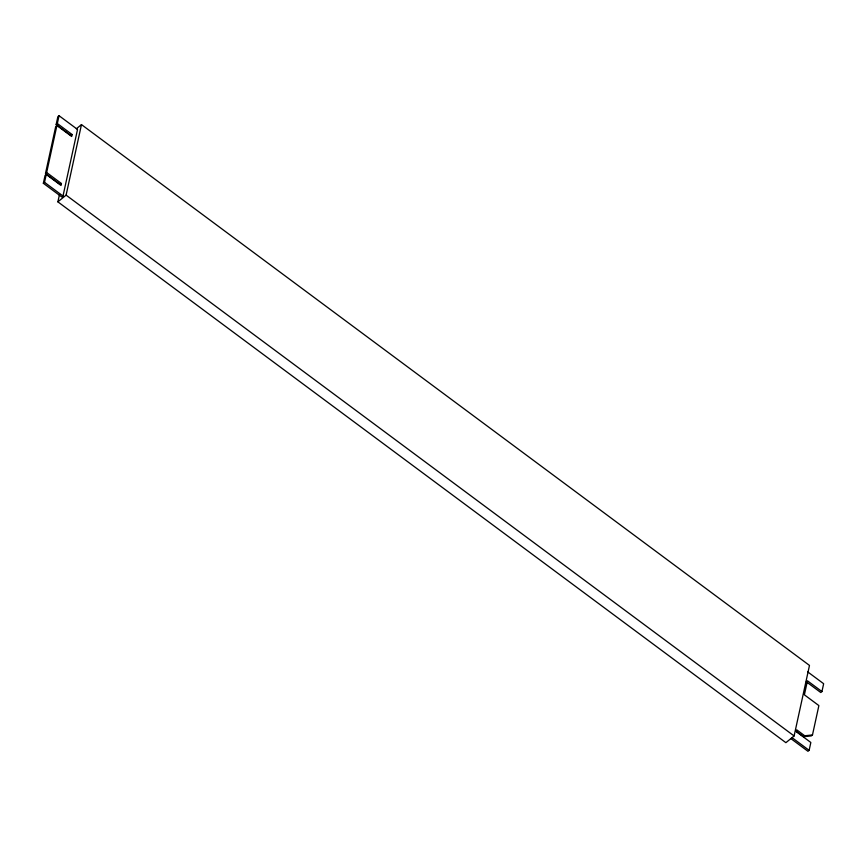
<?xml version="1.0" encoding="UTF-8"?>
<svg xmlns="http://www.w3.org/2000/svg" width="867" height="867" viewBox="0 0 867 867"><rect width="100%" height="100%" fill="white"/><g stroke="black" fill="none" stroke-linecap="round" stroke-linejoin="round"><path stroke-width="1.3" d="M43.35 183.284L45.062 175.448L46.233 174.484L61.015 185.462L61.438 183.511L46.655 172.522L56.908 125.509L71.69 136.487L72.124 134.526L57.341 123.547L59.043 115.712L77.531 129.443L62.998 196.05L61.828 197.004L43.35 183.284L44.52 182.319L46.233 174.484M61.438 183.511L60.267 184.465L45.485 173.487L55.737 126.463L56.908 125.509M72.124 134.526L70.953 135.49L56.16 124.512L57.872 116.666L59.043 115.712M76.339 128.804L81.476 124.599L809.485 665.423L794.107 735.953L785.892 742.672L57.883 201.848L59.595 194.013M57.883 201.848L66.098 195.129L81.476 124.599M790.91 738.63L807.957 751.288L809.128 750.334L810.84 742.488L796.35 731.726L796.751 729.851L804.717 735.769L812.477 734.945L818.882 705.586L804.392 694.825L807.448 680.79L821.938 691.552L820.767 692.516L806.277 681.755M821.938 691.552L823.65 683.716L807.665 671.849M56.16 124.512L57.341 123.547M45.485 173.487L46.655 172.522M796.578 731.553L803.546 736.722L804.717 735.769M812.477 734.945L811.306 735.91L803.546 736.722M66.098 195.129L794.107 735.953M44.52 182.319L62.998 196.05M792.08 737.665L809.128 750.334"/></g></svg>
